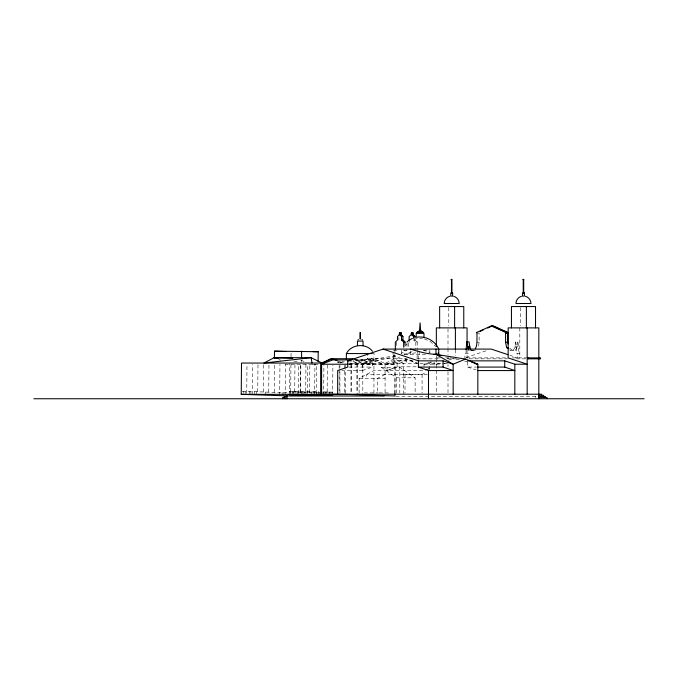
<?xml version="1.0" encoding="UTF-8"?>
<svg xmlns="http://www.w3.org/2000/svg" width="678" height="678" viewBox="0 0 678 678"><rect width="100%" height="100%" fill="white"/><g stroke="black" fill="none" stroke-linecap="round" stroke-linejoin="round"><path stroke-width="0.51" stroke-dasharray="3.39 2.54" d="M243.783 393.393L243.8 391.342M245.394 393.443L245.411 391.392M246.733 393.486L246.995 364.281M249.267 394.596L249.292 391.528M250.877 394.655L250.902 391.579M252.216 394.698L252.487 364.467M254.759 394.782L254.784 391.706M256.369 394.833L256.394 391.765M257.733 391.808L257.996 363.603M263.225 391.994L263.488 363.789M265.742 395.147L265.768 392.079M268.717 392.172L268.98 363.967M274.209 392.359L274.471 364.154M279.675 395.613L279.963 364.34M282.218 395.698L282.251 392.63M283.828 395.757L283.862 392.681M285.167 395.799L285.455 364.527M289.184 394.689L289.472 363.408M290.523 394.732L290.557 391.664M319.177 392.909L290.692 392.909L290.947 364.705L282.709 364.433M291.023 356.713L291.065 351.713M292.133 394.791L292.167 391.714M293.362 393.664L293.379 391.613M294.71 391.799L294.964 363.594M296.023 394.918L296.015 391.613M297.625 394.969L297.659 391.901M298.184 393.664L298.447 364.459M300.201 391.986L300.447 364.823M300.583 392.909L300.846 364.705M301.515 362.154L301.532 360.154M301.515 395.105L301.541 392.028M302.346 393.664L302.363 391.613M303.125 395.155L303.151 392.079M304.981 393.664L304.998 391.613M319.474 395.24L319.507 392.164L305.693 392.164L305.947 363.959M307.168 393.664L307.439 364.459M309.575 392.909L309.829 364.705M311.329 393.664L311.355 391.613M313.965 393.664L313.982 391.613M314.651 395.24L314.939 363.959M316.16 393.664L316.423 364.459M316.846 395.24L316.872 392.164M318.694 394.774L318.719 391.698L289.218 391.613L305.693 392.164M323.635 395.24L323.914 365.01M325.83 395.24L325.855 392.164M327.16 391.986L327.415 363.781M329.678 395.138L329.703 392.07M332.627 395.24L332.898 365.01M345.5 393.291L345.712 369.307M345.721 368.264L345.755 365.137M394.935 393.901L395.206 364.705L348.924 363.154M476.973 333.084L479.126 333.084L479.126 342.221L478.549 346.458L476.388 346.458M512.865 350.679L514.797 347.721L515.644 341.915L517.806 341.915L518.653 346.433L518.653 353.628M517.806 341.915L516.958 347.721L515.026 350.679L511.348 350.679L509.881 349.992L513.5 350.679M402.198 354.213L401.435 353.687L401.952 352.84L406.571 350.458M404.58 346.517L409.766 341.475M418.318 363.425L406.664 358.832L399.808 363.425L399.808 393.172M432.039 361.705L429.454 363.425L429.454 370.561M399.656 356.984L387.011 364.222L374.671 359.069L362.34 364.222L362.34 370.561L341.848 370.561M359.128 393.215L359.128 378.307L373.951 370.561L424.004 370.561L426.759 369.612M385.079 374.417L377.629 378.307L377.629 393.215M403.579 374.468L422.08 374.417L426.691 372.002M340.085 362.959L343.788 361.077M353.009 358.73L362.806 363.425L372.053 358.73L381.307 363.425L381.307 367.247L396.63 377.816L415.131 377.816L415.131 393.181M353.035 361.077L357.662 363.425L367.459 358.73L405.317 358.73L417.114 363.425M471.202 350.679L473.778 349.992M469.557 350.679L475.939 349.992M372.053 353.56L374.087 353.56L373.705 360.247L367.459 358.73L360.577 360.069L355.297 360.162M393.494 363.425L405.317 358.73L405.291 363.425M373.951 393.215L373.951 364.222L362.34 359.933L351.246 364.222L351.246 393.181M412.953 360.865L397.096 360.865L387.011 364.222L387.011 370.561L397.096 366.815L417.182 366.815M425.843 369.883L429.513 368.518M362.34 370.561L372.425 367.078L372.425 360.865L352.899 360.865M387.011 370.561L397.096 367.078L397.096 360.865M427.674 369.29L429.513 368.663M341.144 362.755L346.085 361.077M372.425 360.865L362.34 364.222L398.045 355.831M412.131 351.738L404.173 354.391L404.173 349.975M424.004 366.34L424.004 364.222L433.183 361.171M424.004 364.222L436.344 364.222L441.361 362.552M448.387 360.213L453.404 358.543M465.879 357.56L488.321 350.068M427.148 349.916L423.445 350.975M413.927 339.517L417.673 338.398L422.504 338.398M415.716 352.84L404.173 354.391L426.284 354.391M374.671 359.069L398.071 355.357M436.344 364.222L443.141 363.755M444.107 363.688L447.997 363.425M414.928 340L417.199 342.093L414.919 340L413.538 340L415.817 342.093L417.199 342.093L417.199 349.297M476.973 342.221L479.126 342.221M514.797 346.424L518.653 346.433M514.797 347.721L516.958 347.721M396.732 350.331L393.537 350.331L393.537 352.967M403.681 350.331L408.402 350.331M472.659 350.518L474.82 350.518M519.806 353.628L516.492 353.628L516.492 346.433L515.644 341.915M440.225 357.882L435.352 357.882L435.352 358.832M445.632 357.882L451.175 357.882M466.667 357.882L507.144 357.882M512.373 357.882L526.781 357.882M406.664 358.832L406.664 363.425M416.928 358.832L440.488 358.832M456.447 358.832L447.683 358.832L447.683 357.882M469.117 358.832L507.814 358.832M516.263 358.832L526.145 358.832M354.925 359.933L362.34 359.933M348.67 363.425L445.082 363.425M349.128 364.222L373.951 364.222M290.947 364.705L318.084 364.705L309.795 364.425M348.721 364.705L395.206 364.705M348.789 367.078L372.425 367.078M467.744 361.899L467.744 367.078L476.202 367.078M381.307 367.247L399.808 367.247L415.131 377.816M427.42 374.417L366.578 374.417L366.578 378.307M359.128 378.307L385.079 378.307M320.541 392.164L332.652 392.164L322.516 391.825M323.186 392.909L334.61 392.909M364.171 392.909L378.231 392.909M379.087 392.909L390.511 392.909M395.842 396.461L537.239 396.461M242.105 391.282L290.692 392.909M293.879 361.103L298.049 361.815M450.285 357.747L460.489 360.145M464.574 361.111L469.676 362.306M353.831 358.933L363.484 360.247L372.053 358.73L374.087 360.069M424.377 338.958L430.403 341.475L435.59 346.517M509.822 355.28L517.645 357.891L517.645 353.628M423.072 350.085L430.038 352.407M381.307 363.425L367.459 358.73L367.459 353.56M467.744 367.078L475.998 369.925M300.803 360.213L305.71 362.001M337.534 361.721L340.432 362.798M278.878 359.476L280.802 360.196M337.941 360.899L342.492 362.705M337.152 362.018L339 362.959M509.585 348.161L512.043 349.992M535.764 396.045L535.764 397.571M520.602 307.575L520.602 325.855M519.806 327.889L519.806 357.882M468.218 347.458L468.218 353.628L464.896 353.628L464.896 357.874M467.057 349.509L467.057 357.882M466.057 349.517L466.057 353.628M455.404 349.602L455.404 355.806M448.794 307.575L448.794 325.855M447.997 328.838L447.997 347.365M447.997 348.416L447.997 354.73M447.997 357.882L447.997 358.832M447.997 364.45L447.997 366.501M447.997 371.637L447.997 393.181M436.344 355.814L436.344 357.882M436.344 358.832L436.344 369.391M436.344 370.425L436.344 393.172M434.098 361.857L434.098 365.823M429.818 349.975L429.818 352.628M422.08 374.417L422.08 393.164M419.157 351.238L419.157 355.806L417.08 355.806L417.08 359.611M418.462 355.806L418.462 359.611M417.767 350.331L417.767 355.806M415.817 342.093L415.817 349.297M410.36 350.857L410.36 354.391M408.402 343.127L408.402 347.238M407.012 343.127L407.012 349.297M405.012 374.417L405.012 393.164M403.579 394.206L403.579 363.425L394.325 358.73L385.079 363.425L385.079 393.215M401.435 350.009L401.435 353.687M398.859 337.415L398.859 340M396.732 342.093L396.732 347.238M396.63 377.816L396.63 393.181M394.918 350.331L394.918 352.967M394.91 393.181L394.91 355.806L392.596 355.806L392.596 353.848L393.986 353.848L393.986 355.806M393.528 355.806L393.528 363.425M362.806 363.425L362.806 394.206M357.662 363.425L357.662 394.206M356.891 363.425L356.891 393.181M350.984 358.73L350.984 393.181M344.305 365.256L344.305 393.172M339.932 365.476L339.932 367.527M339.932 371.637L339.932 393.181M339.161 365.476L339.161 368.552M339.161 369.578L339.161 393.181"/><path stroke-width="1.02" d="M384.257 395.986L290.659 395.986L241.232 394.333L241.512 363.052L323.618 363.052M274.412 358.154L274.48 351.162L318.202 351.713L318.118 361.705M301.557 358.154L301.617 351.162M394.935 393.901L394.918 395.986L345.483 394.333L241.232 394.333M419.504 330.923L420.089 322.847L420.674 330.923M405.063 345.187L405.063 342.093L402.935 340L402.935 336.559L401.283 334.957L400.893 332.644L399.512 332.644L399.122 334.957L397.478 336.559L397.478 340L395.342 342.093L395.342 349.297M470.82 349.204L469.913 347.721L469.066 341.915L466.905 341.915L466.057 349.517M414.928 338.28L414.928 336.559L413.266 334.957L412.8 332.644L411.419 332.644L410.944 334.957L409.131 336.559L409.131 340L407.012 342.093M475.32 348.619L476.388 346.458L476.973 342.221L476.973 333.084L476.38 332.627L491.27 325.915L493.431 325.915L508.322 332.627L506.161 332.627L491.27 325.915M346.382 359.137L346.382 353.56C351.314 344.043 365.967 342.797 372.502 351.246M358.009 339.975L358.467 339.525M423.987 337.288L423.987 333.296L416.182 333.296L416.182 337.288C425.352 335.627 435.039 340.475 438.734 349.085L438.734 353.687L437.98 354.213C428.564 354.662 419.318 351.67 410.36 349.085M408.953 340.229L412.427 338.407M322.355 362.959L330.678 358.73L353.009 358.73M480.253 331.373L483.05 330.11M487.702 328.016L492.355 325.915L507.246 332.627M477.837 394.206L477.837 364.222L465.498 359.069L453.167 364.222L443.081 360.865L418.411 360.865L383.087 349.085L347.763 360.865L347.763 367.078L337.678 370.561L337.678 394.206M449.76 296.252C446.556 297.134 444.209 300.193 444.192 303.507L459.209 303.507C459.192 300.193 456.845 297.134 453.641 296.252M521.518 296.252C518.314 297.134 515.966 300.193 515.95 303.507L530.976 303.507C530.95 300.193 528.611 297.134 525.408 296.252M321.592 394.206L321.592 364.222L332.695 359.933L351.755 359.933M419.284 330.94L420.894 330.94M418.512 331.161L421.665 331.161M417.792 331.525L422.386 331.525M417.148 332.008L423.03 332.008M416.606 332.61L423.572 332.61M508.322 333.084L505.576 333.084L505.576 342.221L506.602 347.551L508.246 348.772M411.749 334.288L413.131 334.288M399.901 334.957L401.283 334.957L402.935 336.559L401.546 336.559L399.901 334.957L399.512 332.644M411.885 334.957L413.275 334.957L414.928 336.559L413.538 336.559L411.885 334.957L411.419 332.644M401.546 336.559L401.546 340L402.935 340M401.546 340L403.681 342.093L405.063 342.093L403.986 341.042M505.576 342.221L507.737 342.221L508.076 344M466.905 341.915L467.752 346.424L469.913 346.424M506.602 347.551L508.042 347.551M467.752 346.424L467.752 347.721L469.913 347.721M383.087 349.085L491.245 349.085L507.873 354.628M312.982 351.713L318.202 351.713M346.382 353.56L372.053 353.56M433.962 354.391L437.98 354.391M347.763 360.865L349.814 360.865M467.744 360.865L504.746 360.865L514.831 364.222L527.17 364.222L508.153 357.891L508.153 327.889L538.824 327.889L538.824 357.882M321.592 364.222L348.068 364.222M418.411 367.078L443.081 367.078L453.167 370.561L428.504 370.561L418.411 367.078L418.411 360.865M477.261 367.078L504.746 367.078L514.831 370.561L477.837 370.561M538.688 395.282L543.57 395.282L543.57 396.461M286.031 396.461L284.158 396.461L284.158 398.749M538.832 396.461L545.366 396.461L545.366 397.571M284.718 397.571L282.658 397.571L282.658 398.749M538.824 397.571L547.053 397.571L547.053 398.749M33.9 398.749L644.1 398.749M274.48 351.162L285.879 351.543M292.777 358.315L274.065 357.687L263.928 363.052L311.126 357.687L321.838 362.967M465.498 359.069L436.005 354.391L436.005 349.085M278.234 358.408L274.065 357.687L275.988 358.408M441.107 355.594L436.005 354.391L453.167 364.222L453.167 394.206M474.77 363.51L477.837 364.222L471.413 362.086M276.039 358.255L274.065 357.687L311.126 357.687L312.016 363.052M337.034 360.535L332.483 358.73L320.66 363.425L320.66 394.206L541.62 394.206L541.62 395.282M362.001 339.525L362.459 339.975M467.752 347.721L468.659 349.204M438.225 352.84L438.734 353.687M538.824 358.832L538.824 398.749M535.527 327.889L535.527 306.558L511.449 306.558L511.449 327.889M528.154 357.882L528.154 358.832M527.17 327.889L527.17 357.882L540.493 357.882L540.493 358.832L527.17 358.832L527.17 394.206M526.374 306.558L526.374 327.889M523.696 281.446L523.696 292.938M523.23 281.446L523.23 292.938M514.831 364.222L514.831 394.206M507.737 333.084L507.737 342.221M506.161 332.627L506.161 333.084M504.746 360.865L504.746 367.078M467.057 342.305L467.057 327.889L436.344 327.889L436.344 346.509M463.769 327.889L463.769 306.558L439.632 306.558L439.632 327.889M455.404 327.889L455.404 349.602M454.616 306.558L454.616 327.889M451.938 281.446L451.938 292.938M451.472 281.446L451.472 292.938M443.081 360.865L443.081 367.078M428.504 370.561L428.504 398.749M413.538 336.559L413.538 338.28M403.681 342.093L403.681 347.238M363.027 345.695L363.027 341.102L357.442 341.102L357.442 345.695M287.048 395.282L287.048 398.749M285.836 396.461L285.836 398.749M360.23 332.423L359.882 338.958L360.577 338.958L360.23 332.423M451.158 279.743L451.556 280.548L452.243 280.082L451.845 279.277L451.158 279.743M522.916 279.743L523.314 280.548L524.001 280.082L523.611 279.277L522.916 279.743M400.893 332.644L400.639 334.186L400.893 332.644M412.8 332.644L412.487 334.186L412.8 332.644M452.633 292.938L450.768 292.938L450.768 296.116L452.633 296.116L452.633 292.938M524.399 292.938L522.526 292.938L522.526 296.116L524.399 296.116L524.399 292.938M316.151 394.689L289.184 394.689L332.627 395.24L316.151 394.689"/></g></svg>
